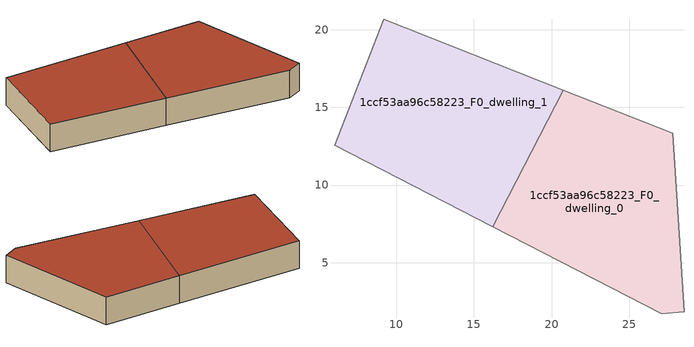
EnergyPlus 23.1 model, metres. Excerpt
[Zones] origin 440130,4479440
1ccf53aa96c58223_F0_dwelling_0
 floor ground (EU_floor_Construction): 27.78,13.34 28.52,1.84 27.07,1.73 16.21,7.32 20.74,16.11 z0
 wall adiabatic (EU_wall_Construction): 16.21,7.32 27.07,1.73 28.52,1.84 27.78,13.34 20.74,16.11 z0:3
 wall to 1ccf53aa96c58223_F0_dwelling_1 (EU_wall_Construction): 20.74,16.11 16.21,7.32 z0:3
 roof outside (EU_roof_Construction): 28.52,1.84 27.78,13.34 20.74,16.11 16.21,7.32 27.07,1.73 z3
1ccf53aa96c58223_F0_dwelling_1
 floor ground (EU_floor_Construction): 20.74,16.11 16.21,7.32 6.02,12.57 9.21,20.66 z0
 wall adiabatic (EU_wall_Construction): 20.74,16.11 9.21,20.66 6.02,12.57 16.21,7.32 z0:3
 roof outside (EU_roof_Construction): 16.21,7.32 20.74,16.11 9.21,20.66 6.02,12.57 z3
[Building]
EU S2 Campaign: North Axis=0; Terrain=City; Solar Distribution=FullExterior
[Site:Location]
Madrid: Latitude=40.5; Longitude=-3.5; Time Zone=1; Elevation=609
[SizingPeriod:WeatherFileDays]
AnnualSizingPeriod: Begin Month=1; Begin Day of Month=1; End Month=12; End Day of Month=31; Day of Week for Start Day=Monday; Use Weather File Daylight Saving Period=No; Use Weather File Rain and Snow Indicators=No
[MATERIAL]
EU_InternalMass_Material: Roughness=MediumRough; Thickness=0.1; Conductivity=1; Density=1800; Specific Heat=900; Thermal Absorptance=0.9; Solar Absorptance=0.7; Visible Absorptance=0.7
[MATERIAL:NOMASS] Roughness=MediumRough; Thermal Absorptance=0.9; Solar Absorptance=0.7; Visible Absorptance=0.7
Name | Thermal Resistance
EU_wall_NoMass | 0.609216
EU_roof_NoMass | 0.513268
EU_floor_NoMass | 0.568163
[CONSTRUCTION]
EU_wall_Construction: EU_wall_NoMass
EU_roof_Construction: EU_roof_NoMass
EU_floor_Construction: EU_floor_NoMass
EU_InternalMass_Construction: EU_InternalMass_Material
[ZONE] Type=1; Multiplier=1; Ceiling Height=autocalculate; Floor Area=autocalculate; Part of Total Floor Area=Yes
Name | Volume
1ccf53aa96c58223_F0_dwelling_0 | 331.567
1ccf53aa96c58223_F0_dwelling_1 | 331.581
[INTERNALMASS] Construction=EU_InternalMass_Construction
Name | Zone or ZoneList | Surface Area
1ccf53aa96c58223_F0_dwelling_0_EU_InternalMass | 1ccf53aa96c58223_F0_dwelling_0 | 110.523
1ccf53aa96c58223_F0_dwelling_1_EU_InternalMass | 1ccf53aa96c58223_F0_dwelling_1 | 110.527
[OTHEREQUIPMENT] Fuel Type=Electricity; Design Level Calculation Method=Watts/Area; Power per Zone Floor Area=1; Fraction Latent=0; Fraction Radiant=0; Fraction Lost=0; Carbon Dioxide Generation Rate=0; EndUse Subcategory=EU_Step8_InternalGains
Name | Zone or ZoneList or Space or SpaceList | Schedule
EU_Step8_InternalGain_1ccf53aa96c58223_F0_dwelling_0_f000 | 1ccf53aa96c58223_F0_dwelling_0 | EU_Step8_GainSchedule_1ccf53aa96c58223_F0_dwelling_0_f000
EU_Step8_InternalGain_1ccf53aa96c58223_F0_dwelling_1_f000 | 1ccf53aa96c58223_F0_dwelling_1 | EU_Step8_GainSchedule_1ccf53aa96c58223_F0_dwelling_1_f000
[ZONEVENTILATION:DESIGNFLOWRATE] Schedule=EU_AlwaysOn; Design Flow Rate Calculation Method=AirChanges/Hour; Air Changes per Hour=0.752966; Ventilation Type=Natural; Fan Pressure Rise=0; Fan Total Efficiency=1; Constant Term Coefficient=1; Temperature Term Coefficient=0; Velocity Term Coefficient=0; Velocity Squared Term Coefficient=0; Minimum Indoor Temperature=-100; Maximum Indoor Temperature=100; Delta Temperature=-100; Minimum Outdoor Temperature=-100; Maximum Outdoor Temperature=100; Maximum Wind Speed=40
Name | Zone or ZoneList or Space or SpaceList
EU_ConstantAir_1ccf53aa96c58223_F0_dwelling_0 | 1ccf53aa96c58223_F0_dwelling_0
EU_ConstantAir_1ccf53aa96c58223_F0_dwelling_1 | 1ccf53aa96c58223_F0_dwelling_1
[HVACTEMPLATE:THERMOSTAT] Constant Heating Setpoint=20; Constant Cooling Setpoint=50
EU_HeatOnly_1ccf53aa96c58223_F0_dwelling_0; EU_HeatOnly_1ccf53aa96c58223_F0_dwelling_1
[HVACTEMPLATE:ZONE:IDEALLOADSAIRSYSTEM] System Availability Schedule=EU_AlwaysOn; Maximum Heating Supply Air Temperature=50; Minimum Cooling Supply Air Temperature=13; Maximum Heating Supply Air Humidity Ratio=0.0156; Minimum Cooling Supply Air Humidity Ratio=0.0077; Heating Limit=NoLimit; Cooling Limit=NoLimit; Heating Availability Schedule=EU_AlwaysOn; Cooling Availability Schedule=EU_CoolingOff; Dehumidification Control Type=ConstantSensibleHeatRatio; Cooling Sensible Heat Ratio=0.7; Dehumidification Setpoint=60; Humidification Control Type=None; Humidification Setpoint=30; Outdoor Air Method=None; Outdoor Air Flow Rate per Person=0.00944; Outdoor Air Flow Rate per Zone Floor Area=0; Outdoor Air Flow Rate per Zone=0; Demand Controlled Ventilation Type=None; Outdoor Air Economizer Type=NoEconomizer; Heat Recovery Type=None; Sensible Heat Recovery Effectiveness=0.7; Latent Heat Recovery Effectiveness=0.65
Name | Template Thermostat
1ccf53aa96c58223_F0_dwelling_0 | EU_HeatOnly_1ccf53aa96c58223_F0_dwelling_0
1ccf53aa96c58223_F0_dwelling_1 | EU_HeatOnly_1ccf53aa96c58223_F0_dwelling_1
[SIZING:ZONE] Zone Cooling Design Supply Air Temperature Input Method=SupplyAirTemperature; Zone Cooling Design Supply Air Temperature=13; Zone Heating Design Supply Air Temperature Input Method=SupplyAirTemperature; Zone Heating Design Supply Air Temperature=50; Zone Cooling Design Supply Air Humidity Ratio=0.008; Zone Heating Design Supply Air Humidity Ratio=0.008; Cooling Design Air Flow Method=DesignDay; Cooling Design Air Flow Rate=0; Cooling Minimum Air Flow per Zone Floor Area=0.000762; Cooling Minimum Air Flow=0; Cooling Minimum Air Flow Fraction=0.2; Heating Design Air Flow Method=DesignDay; Heating Design Air Flow Rate=0; Heating Maximum Air Flow per Zone Floor Area=0.002032; Heating Maximum Air Flow=0.141576; Heating Maximum Air Flow Fraction=0.3; Account for Dedicated Outdoor Air System=No; Dedicated Outdoor Air System Control Strategy=NeutralSupplyAir; Dedicated Outdoor Air Low Setpoint Temperature for Design=autosize; Dedicated Outdoor Air High Setpoint Temperature for Design=autosize; Zone Load Sizing Method=Sensible Load Only No Latent Load; Zone Latent Cooling Design Supply Air Humidity Ratio Input Method=HumidityRatioDifference; Zone Cooling Design Supply Air Humidity Ratio Difference=0.005; Zone Latent Heating Design Supply Air Humidity Ratio Input Method=HumidityRatioDifference; Zone Humidification Design Supply Air Humidity Ratio Difference=0.005
1ccf53aa96c58223_F0_dwelling_0; 1ccf53aa96c58223_F0_dwelling_1
[SCHEDULE:CONSTANT]
Name | Hourly Value
EU_AlwaysOn | 1
EU_CoolingOff | 0
[SCHEDULE:FILE] Column Number=1; Rows to Skip at Top=0; Number of Hours of Data=8760; Column Separator=Comma; Interpolate to Timestep=No; Minutes per Item=60; Adjust Schedule for Daylight Savings=Yes
Name | File
EU_Step8_GainSchedule_1ccf53aa96c58223_F0_dwelling_0_f000 | ../../schedules/1ccf53aa96c58223/1ccf53aa96c58223_F0_dwelling_0_f000_gain.csv
EU_Step8_GainSchedule_1ccf53aa96c58223_F0_dwelling_1_f000 | ../../schedules/1ccf53aa96c58223/1ccf53aa96c58223_F0_dwelling_1_f000_gain.csv
